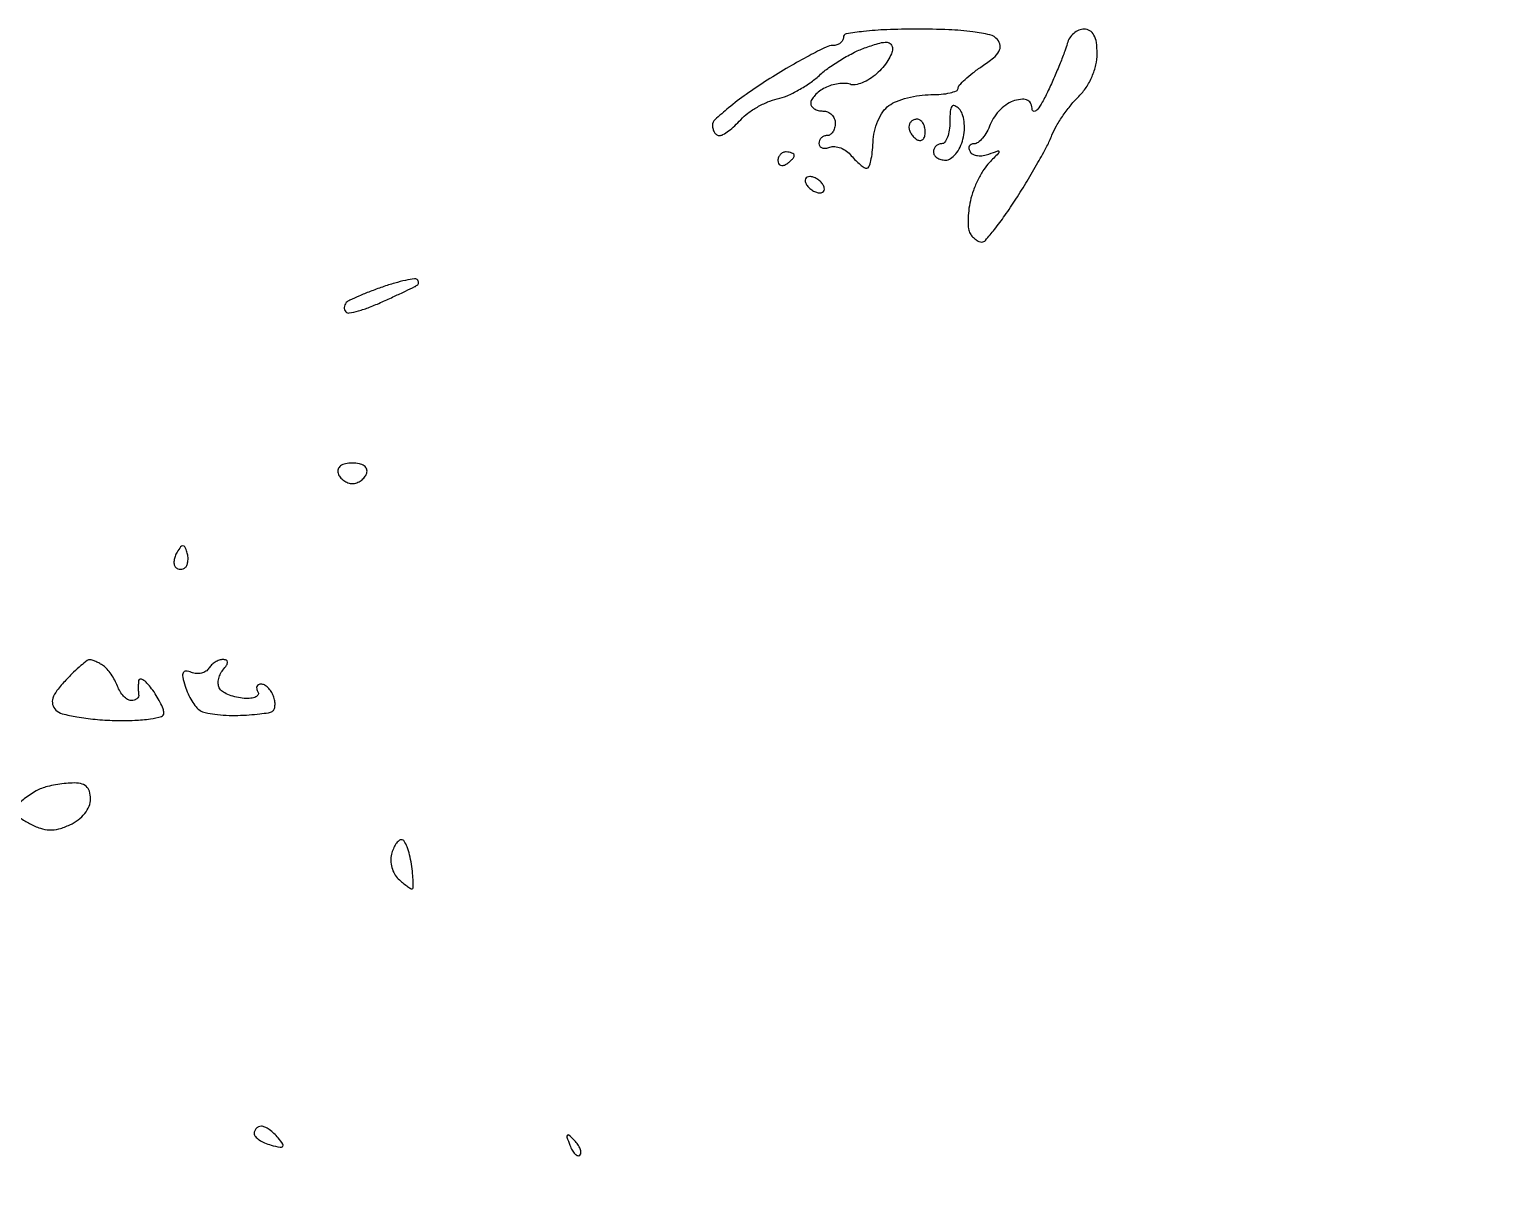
# Model space of a CAD drawing. Extents: x 0 to 102, y 0 to 135.
# Drawn here: x 76.35 to 91.41, y 123.48 to 135.36 of the extents above; entities that cross this region are included whole.
import ezdxf

# ---------------------------------------------------------------- set-up
doc = ezdxf.new("R2010")
doc.units = 0
doc.header["$MEASUREMENT"] = 0

msp = doc.modelspace()

# ---------------------------------------------------------------- linework, layer by layer
for points in [[(85.520241, 135.36, 0.009321), (85.216896, 135.354345, 0.018724), (84.97811, 135.336468, 0.014772), (84.799113, 135.31093, 0.364899), (84.7692, 135.2754, -0.129579), (84.760696, 135.243137, -0.100693), (84.736775, 135.215651, -0.088795), (84.700992, 135.197167, -0.075061), (84.658818, 135.1908, 0.114364), (84.59019, 135.174895, 0.008155), (84.414476, 135.085242, 0.011142), (84.207023, 134.969097, 0.00817), (83.982018, 134.831454, 0.012442), (83.765004, 134.68608, 0.01815), (83.581985, 134.546542, 0.013832), (83.441044, 134.424078, 0.209948), (83.4156, 134.366154, 0.065673), (83.420943, 134.325649, 0.082999), (83.4366, 134.291324, 0.09914), (83.459826, 134.268365, 0.14653), (83.487088, 134.2602, 0.134365), (83.523929, 134.270282, 0.026735), (83.581282, 134.308494, 0.026533), (83.645155, 134.361666, 0.021992), (83.70736, 134.424605, -0.049512), (83.780879, 134.491235, -0.029962), (83.879398, 134.555422, -0.029819), (83.985941, 134.607933, -0.045554), (84.08409, 134.639075, 0.047909), (84.186411, 134.672071, 0.02524), (84.306283, 134.731187, 0.024869), (84.423957, 134.804695, 0.034909), (84.520399, 134.882346, -0.03265), (84.620016, 134.963297, -0.019443), (84.748048, 135.046857, -0.019418), (84.882702, 135.12051, -0.031576), (85.002781, 135.171075, -0.013808), (85.144527, 135.216139, -0.082877), (85.221138, 135.224974, -0.219117), (85.260756, 135.20425, -0.16585), (85.2768, 135.157211, -0.106045), (85.265593, 135.104963, -0.036097), (85.228535, 135.036278, -0.03398), (85.175371, 134.964101, -0.033122), (85.112495, 134.89913, -0.043026), (85.041447, 134.845168, -0.046454), (84.963953, 134.805733, -0.051518), (84.891659, 134.78534, -0.129539), (84.837545, 134.789986, 0.081149), (84.784514, 134.799711, 0.040005), (84.715912, 134.795551, 0.038328), (84.643668, 134.779612, 0.045349), (84.57885, 134.753392, 0.040287), (84.522202, 134.718225, 0.045298), (84.47429, 134.675638, 0.050577), (84.441183, 134.632319, 0.138755), (84.4308, 134.595623, 0.153239), (84.44057, 134.564494, 0.098059), (84.468077, 134.537977, 0.080688), (84.509178, 134.520085, 0.062464), (84.5577, 134.514, -0.099038), (84.60613, 134.504312, -0.097945), (84.647323, 134.476723, -0.097945), (84.674912, 134.43553, -0.099038), (84.6846, 134.3871, -0.064853), (84.678281, 134.338586, -0.082425), (84.659749, 134.297477, -0.098894), (84.632263, 134.269977, -0.148195), (84.6, 134.2602, 0.095827), (84.567709, 134.253954, 0.097132), (84.540251, 134.236129, 0.098664), (84.521868, 134.209525, 0.102345), (84.5154, 134.178255, 0.161968), (84.52458, 134.150659, 0.151508), (84.548695, 134.133158, 0.110379), (84.585374, 134.129212, 0.063514), (84.628746, 134.139805, -0.116874), (84.680161, 134.146721, -0.069043), (84.740672, 134.132116, -0.063044), (84.800659, 134.099295, -0.062963), (84.850605, 134.05255, 0.022245), (84.896043, 134.002507, 0.027401), (84.942838, 133.960265, 0.027654), (84.984997, 133.929896, 0.144129), (85.012209, 133.921993, 0.313723), (85.033458, 133.936896, 0.030196), (85.052558, 134.000716, 0.029898), (85.067453, 134.08716, 0.018646), (85.075013, 134.189715, -0.047711), (85.089971, 134.302688, -0.045142), (85.126183, 134.412992, -0.048041), (85.177912, 134.506912, -0.0852), (85.239232, 134.570222, -0.064798), (85.318283, 134.613609, -0.029539), (85.430582, 134.650013, -0.02864), (85.55516, 134.674897, -0.034987), (85.67367, 134.6832, 0.021367), (85.780976, 134.687788, 0.034327), (85.871442, 134.701838, 0.037963), (85.936986, 134.722013, 0.307276), (85.953843, 134.74665, -0.187158), (85.96702, 134.780238, -0.020201), (86.027033, 134.840382, -0.022605), (86.107431, 134.908224, -0.016351), (86.202658, 134.976638, 0.02285), (86.319709, 135.06306, 0.091735), (86.377198, 135.130466, 0.170311), (86.388546, 135.190829, 0.136121), (86.361256, 135.251588, 0.160843), (86.282651, 135.300773, 0.027999), (86.108248, 135.333263, 0.02287), (85.860365, 135.353752, 0.009184)], [(87.25698, 135.36, 0.10126), (87.202535, 135.34886, 0.075627), (87.150316, 135.31651, 0.072601), (87.108209, 135.268525, 0.079652), (87.083192, 135.21195, -0.025372), (87.058175, 135.133338, -0.00637), (87.009328, 135.007985, -0.006488), (86.949716, 134.865916, -0.006496), (86.88646, 134.7255, -0.016129), (86.825191, 134.604435, -0.048074), (86.773028, 134.527668, -0.198938), (86.740874, 134.510718, -0.427029), (86.721848, 134.52723, 0.086633), (86.708123, 134.588131, 0.176796), (86.675368, 134.623683, 0.137997), (86.620702, 134.634883, 0.045933), (86.539309, 134.621415, 0.080564), (86.466472, 134.589188, 0.049127), (86.392898, 134.530236, 0.047771), (86.32968, 134.45543, 0.060786), (86.287603, 134.375536, -0.037415), (86.251756, 134.299017, -0.046292), (86.206984, 134.234331, -0.053163), (86.160428, 134.189491, -0.166617), (86.119901, 134.1756, 0.099437), (86.088803, 134.169354, 0.176447), (86.069835, 134.151834, 0.168947), (86.066108, 134.125579, 0.090209), (86.078216, 134.094695, 0.144822), (86.108202, 134.067883, 0.077705), (86.156224, 134.053718, 0.066593), (86.214258, 134.053791, 0.056975), (86.273559, 134.068811, -0.006794), (86.364673, 134.101896, -0.5009), (86.375988, 134.094254, -0.206985), (86.368341, 134.073947, -0.003104), (86.277763, 133.981386, 0.053045), (86.219656, 133.90876, 0.026755), (86.161787, 133.806581, 0.02623), (86.112719, 133.693486, 0.035192), (86.081144, 133.586334, 0.024977), (86.063849, 133.483271, 0.027672), (86.057694, 133.382474, 0.028589), (86.062108, 133.296854, 0.111688), (86.079224, 133.247064, 0.050646), (86.104677, 133.213912, 0.047887), (86.136722, 133.185858, 0.051486), (86.170212, 133.166659, 0.104793), (86.199747, 133.1604, 0.21838), (86.237459, 133.177696, 0.009757), (86.331106, 133.290869, 0.014895), (86.438377, 133.434354, 0.009947), (86.552897, 133.60455, 0.007393), (86.668769, 133.790356, 0.007176), (86.780282, 133.981347, 0.007111), (86.873521, 134.152062, 0.026236), (86.925092, 134.263564, -0.035985), (86.971678, 134.359344, -0.019452), (87.041751, 134.470239, -0.019283), (87.122273, 134.578164, -0.028698), (87.20145, 134.665414, 0.052235), (87.27841, 134.758673, 0.044507), (87.339205, 134.870861, 0.045), (87.378575, 134.99058, 0.057005), (87.3918, 135.1062, 0.032796), (87.384229, 135.221494, 0.089528), (87.359415, 135.299035, 0.137781), (87.316889, 135.343586, 0.134508)], [(85.964326, 134.537114, 0.087451), (85.91971, 134.56836, 0.360995), (85.89015, 134.56061, 0.13823), (85.872929, 134.512963, 0.018026), (85.869, 134.40402, -0.035231), (85.862828, 134.316534, -0.053511), (85.844149, 134.242698, -0.069881), (85.816839, 134.192017, -0.238636), (85.7844, 134.1756, 0.099038), (85.752113, 134.169141, 0.097945), (85.724651, 134.150749, 0.097945), (85.706259, 134.123287, 0.099038), (85.6998, 134.091, 0.14642), (85.709455, 134.058738, 0.099156), (85.736603, 134.031251, 0.083036), (85.777193, 134.012723, 0.065727), (85.825088, 134.0064, 0.150713), (85.877063, 134.022431, 0.070554), (85.929623, 134.070348, 0.060297), (85.97482, 134.140824, 0.051018), (86.005014, 134.224094, 0.045352), (86.01937, 134.315812, 0.048508), (86.016437, 134.406526, 0.053622), (85.99766, 134.48447, 0.110915)], [(85.5306, 134.4294, 0.092995), (85.498305, 134.423341, 0.096318), (85.470851, 134.406015, 0.099231), (85.452477, 134.380167, 0.105429), (85.446, 134.349793, 0.089642), (85.452201, 134.315481, 0.053229), (85.470851, 134.278211, 0.051032), (85.498239, 134.243805, 0.06081), (85.5306, 134.2179, 0.139169), (85.562718, 134.208768, 0.191142), (85.590349, 134.219717, 0.138808), (85.609002, 134.250839, 0.066118), (85.6152, 134.297507, 0.062283), (85.608894, 134.347938, 0.080552), (85.590349, 134.390656, 0.097988), (85.562865, 134.419246, 0.153634)], [(84.177, 134.091, 0.105053), (84.14472, 134.084142, 0.099167), (84.117251, 134.064682, 0.09642), (84.09884, 134.035607, 0.093332), (84.0924, 134.001407, 0.108972), (84.099023, 133.971379, 0.182303), (84.117251, 133.953491, 0.161196), (84.144674, 133.950859, 0.082592), (84.177, 133.9641, 0.029505), (84.209383, 133.986857, 0.035638), (84.236749, 134.011986, 0.038439), (84.256055, 134.035865, 0.151918), (84.2616, 134.053693, 0.210953), (84.255301, 134.067959, 0.081139), (84.236749, 134.080041, 0.061769), (84.209389, 134.088264, 0.042167)], [(84.420814, 133.8372, 0.117858), (84.39277, 133.830496, 0.186277), (84.376424, 133.812349, 0.154201), (84.37481, 133.78495, 0.076764), (84.3885, 133.7526, 0.064269), (84.414773, 133.720238, 0.051777), (84.450278, 133.692851, 0.053414), (84.489158, 133.674221, 0.085235), (84.525386, 133.668, 0.117858), (84.55343, 133.674704, 0.186277), (84.569776, 133.692851, 0.154201), (84.57139, 133.72025, 0.076764), (84.5577, 133.7526, 0.064269), (84.531427, 133.784962, 0.051777), (84.495922, 133.812349, 0.053414), (84.457042, 133.830979, 0.085235)], [(80.36295, 132.772127, 0.238227), (80.335107, 132.781052, 0.013327), (80.243013, 132.763893, 0.01817), (80.13069, 132.735548, 0.012102), (80.004155, 132.695332, 0.008358), (79.87659, 132.648962, 0.010724), (79.760933, 132.601851, 0.008747), (79.666229, 132.558904, 0.085747), (79.630505, 132.533705, 0.090492), (79.614867, 132.511086, 0.09552), (79.608609, 132.484828, 0.099674), (79.612645, 132.459036, 0.108297), (79.626326, 132.437674, 0.248239), (79.660685, 132.427092, 0.020426), (79.75503, 132.449057, 0.02359), (79.871072, 132.487094, 0.015806), (79.999976, 132.540915, 0.001787), (80.128092, 132.599782, 0.002523), (80.241786, 132.653214, 0.001456), (80.337315, 132.699041, 0.035243), (80.36295, 132.713741, 0.121005), (80.373629, 132.725464, 0.125148), (80.377491, 132.740651, 0.112997), (80.373732, 132.757072, 0.085909)], [(79.6932, 130.8762, 0.049736), (79.621392, 130.869039, 0.105759), (79.570422, 130.846915, 0.158614), (79.545141, 130.812672, 0.162171), (79.54515, 130.77045, 0.087886), (79.567077, 130.730032, 0.06965), (79.60318, 130.695764, 0.06941), (79.647446, 130.672626, 0.085974), (79.6932, 130.6647, 0.085974), (79.738954, 130.672626, 0.06941), (79.78322, 130.695764, 0.06965), (79.819323, 130.730032, 0.087886), (79.84125, 130.77045, 0.162171), (79.841259, 130.812672, 0.158614), (79.815978, 130.846915, 0.105759), (79.765008, 130.869039, 0.049736)], [(77.983201, 129.957296, 0.033951), (77.961963, 130.009019, 0.286646), (77.941501, 130.021704, 0.233206), (77.917691, 130.009861, 0.024362), (77.881318, 129.956955, 0.052326), (77.859742, 129.912178, 0.061761), (77.849435, 129.866322, 0.07231), (77.851302, 129.826324, 0.149701), (77.865829, 129.798971, 0.099724), (77.889108, 129.783499, 0.098103), (77.9167, 129.778128, 0.097782), (77.944331, 129.78368, 0.098356), (77.967713, 129.799313, 0.115259), (77.984704, 129.826664, 0.057227), (77.993346, 129.866804, 0.052345), (77.993032, 129.912624, 0.052621)], [(76.979597, 128.844505, 0.171995), (76.951288, 128.835309, 0.012527), (76.886525, 128.782962, 0.016346), (76.811211, 128.714536, 0.011601), (76.731147, 128.63318, 0.023346), (76.639008, 128.525439, 0.084449), (76.596502, 128.446193, 0.1465), (76.594392, 128.38207, 0.13261), (76.627522, 128.324438, 0.133419), (76.694019, 128.286353, 0.020003), (76.845771, 128.253238, 0.021282), (77.032485, 128.228391, 0.016925), (77.235521, 128.217032, 0.013998), (77.442901, 128.218266, 0.028606), (77.604889, 128.233071, 0.03189), (77.718676, 128.257573, 0.344125), (77.744709, 128.293123, 0.085851), (77.735613, 128.337527, 0.023453), (77.706323, 128.403072, 0.022993), (77.665549, 128.475435, 0.022119), (77.617809, 128.54472, 0.0257), (77.569349, 128.602377, 0.064609), (77.527144, 128.637311, 0.16576), (77.498785, 128.644067, 0.351191), (77.483582, 128.62932, 0.018429), (77.480472, 128.594203, 0.012866), (77.479449, 128.55445, 0.013), (77.480443, 128.516235, 0.026157), (77.483582, 128.48625, -0.141634), (77.480551, 128.462089, -0.119791), (77.465026, 128.441438, -0.099736), (77.438939, 128.427561, -0.072648), (77.406345, 128.4228, -0.140662), (77.368949, 128.433533, -0.062004), (77.328675, 128.46629, -0.054402), (77.291829, 128.514216, -0.048354), (77.264466, 128.57085, 0.034842), (77.236888, 128.63209, 0.028095), (77.199224, 128.693668, 0.02892), (77.157778, 128.746746, 0.062485), (77.119071, 128.781055, 0.021554), (77.080744, 128.80494, 0.02182), (77.040657, 128.825332, 0.022244), (77.004329, 128.839946, 0.078005)], [(78.354952, 128.8458, 0.085553), (78.316408, 128.839156, 0.053406), (78.275007, 128.819255, 0.051727), (78.23717, 128.79, 0.064011), (78.209135, 128.755433, -0.11463), (78.178436, 128.724514, -0.081867), (78.133303, 128.705574, -0.075674), (78.080943, 128.701223, -0.074699), (78.029411, 128.7126, 0.068381), (77.971993, 128.726036, 0.319687), (77.944253, 128.709949, 0.162577), (77.939554, 128.664971, 0.021065), (77.96477, 128.570318, 0.032051), (77.99436, 128.493244, 0.029792), (78.034191, 128.418606, 0.031108), (78.077713, 128.356597, 0.082028), (78.117917, 128.320405, 0.088811), (78.172894, 128.297672, 0.020858), (78.27135, 128.280445, 0.020845), (78.387952, 128.269942, 0.019159), (78.508364, 128.268759, 0.009759), (78.626287, 128.274423, 0.012217), (78.735346, 128.28448, 0.010469), (78.825772, 128.296976, 0.087459), (78.864655, 128.310413, 0.172057), (78.88398, 128.332322, 0.076478), (78.892858, 128.370345, 0.062521), (78.890569, 128.417838, 0.04838), (78.876754, 128.467809, 0.05253), (78.852544, 128.515309, 0.056294), (78.819437, 128.555519, 0.063203), (78.782883, 128.582923, 0.129986), (78.748556, 128.592, 0.115733), (78.721787, 128.58572, 0.185445), (78.706103, 128.568653, 0.155847), (78.704368, 128.542907, 0.078065), (78.717136, 128.51252, -0.251846), (78.718878, 128.483587, -0.17593), (78.695375, 128.459904, -0.08772), (78.644407, 128.446021, -0.038305), (78.574078, 128.445011, -0.038587), (78.496214, 128.455932, -0.038849), (78.421136, 128.478676, -0.041742), (78.359217, 128.508987, -0.10866), (78.323289, 128.542804, -0.117363), (78.307625, 128.583732, -0.073267), (78.308368, 128.635313, -0.066917), (78.324728, 128.689286, -0.066291), (78.354798, 128.737213, 0.026113), (78.392786, 128.78818, 0.147783), (78.402522, 128.820236, 0.306012), (78.389889, 128.839002, 0.096386)], [(76.79565, 127.570121, 0.019895), (76.713591, 127.563967, 0.015145), (76.624382, 127.550946, 0.015383), (76.541383, 127.533604, 0.034337), (76.479911, 127.514225, 0.033789), (76.424512, 127.488036, 0.019402), (76.361426, 127.449536, 0.01932), (76.300759, 127.405731, 0.030356), (76.252637, 127.363122, 0.088903), (76.213968, 127.307566, 0.225011), (76.21454, 127.259568, 0.131474), (76.256458, 127.21139, 0.025486), (76.356153, 127.15131, 0.039475), (76.467389, 127.102634, 0.07562), (76.562994, 127.084977, 0.075576), (76.659561, 127.096542, 0.039388), (76.773777, 127.138077, 0.055908), (76.858639, 127.188857, 0.062474), (76.926645, 127.255558, 0.068675), (76.970905, 127.330554, 0.099331), (76.986, 127.405786, 0.069598), (76.975008, 127.484369, 0.146197), (76.942135, 127.535851, 0.133629), (76.884028, 127.56367, 0.054024)], [(80.201065, 126.9846, 0.184093), (80.173281, 126.974012, 0.059019), (80.143502, 126.940377, 0.049724), (80.116425, 126.891675, 0.038085), (80.096565, 126.834052, 0.075706), (80.089711, 126.768804, 0.056786), (80.101229, 126.697397, 0.057136), (80.128365, 126.630911, 0.079611), (80.167727, 126.580252, 0.01305), (80.212339, 126.540708, 0.017408), (80.254961, 126.50733, 0.014721), (80.291637, 126.482233, 0.14364), (80.309477, 126.477, 0.404673), (80.320297, 126.487472, 0.014112), (80.320583, 126.551554, 0.019182), (80.315488, 126.633477, 0.011313), (80.303446, 126.7308, 0.02364), (80.284442, 126.828038, 0.035805), (80.258006, 126.910046, 0.039541), (80.228601, 126.969029, 0.263156)], [(78.752241, 124.0236, 0.099715), (78.723909, 124.017893, 0.098101), (78.699808, 124.001647, 0.097784), (78.683666, 123.977389, 0.098366), (78.678, 123.948867, 0.18499), (78.690221, 123.916965, 0.058693), (78.729123, 123.882718, 0.049464), (78.785421, 123.85154, 0.037801), (78.852035, 123.828623, 0.01302), (78.945844, 123.806684, 0.253319), (78.973413, 123.814986, 0.363425), (78.975457, 123.838994, 0.020124), (78.926276, 123.903356, 0.033252), (78.882611, 123.949371, 0.035142), (78.833988, 123.988278, 0.037557), (78.787612, 124.015422, 0.114104)], [(81.987898, 123.87696, 0.011214), (81.932016, 123.929991, 0.400052), (81.91567, 123.929594, 0.286372), (81.911261, 123.910556, 0.008399), (81.940539, 123.829601, 0.036269), (81.966087, 123.774814, 0.070189), (81.995246, 123.736376, 0.120343), (82.022973, 123.719675, 0.278911), (82.045661, 123.725261, 0.20742), (82.0559, 123.75117, 0.082976), (82.048229, 123.789358, 0.063152), (82.024665, 123.83354, 0.043285)]]:
    msp.add_lwpolyline(points, format="xyb", close=True)
msp.add_lwpolyline([(94.838633, 112.440451, -0.000002), (94.54195, 112.74577, 0.00077)], format="xyb")

doc.saveas('drawing.dxf')
